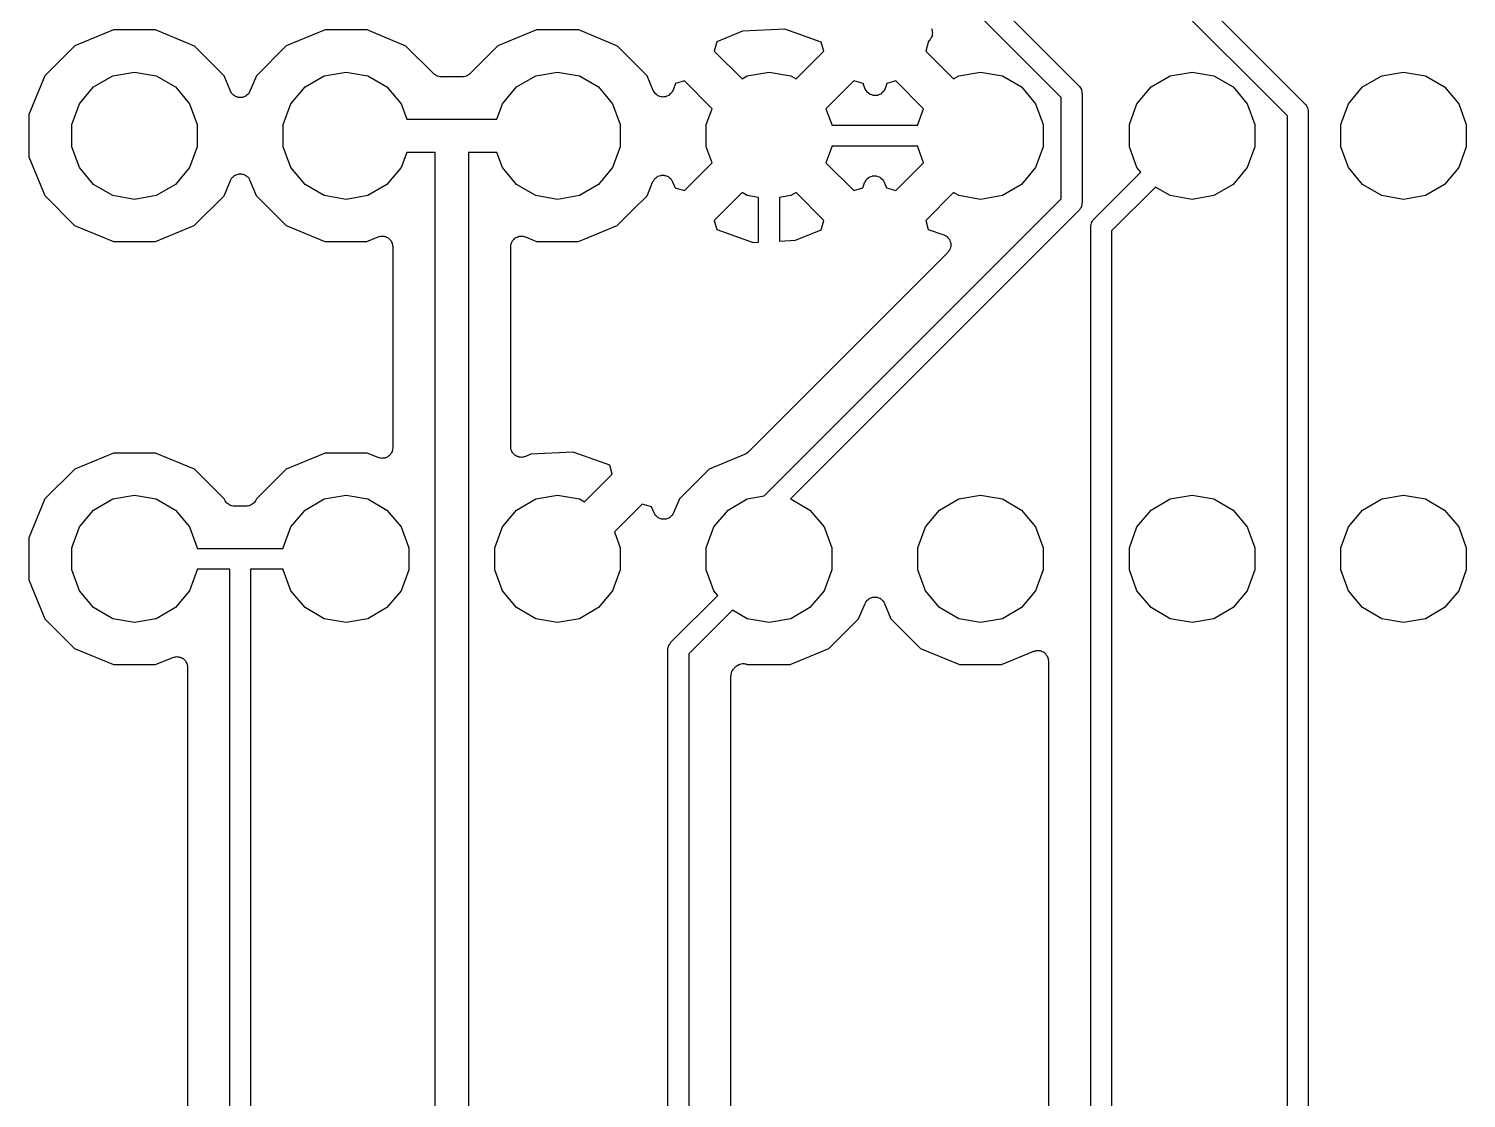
# Model space of a CAD drawing. Extents: x 116.4 to 213.4, y -134.3 to -53.5.
# Drawn here: x 134.98 to 152.24, y -101.47 to -88.63 of the extents above; entities that cross this region are included whole.
import ezdxf

# ---------------------------------------------------------------- set-up
doc = ezdxf.new("R2010")
doc.units = 0
doc.header["$MEASUREMENT"] = 0
doc.layers.add('BLACK', color=7, linetype='CONTINUOUS')

msp = doc.modelspace()

# ---------------------------------------------------------------- linework, layer by layer
at = {"layer": 'Black'}
for p, q in [((141.901, -81.1293), (150.308, -89.5368)), ((150.095, -89.677), (141.761, -81.3427)), ((142.493, -84.218), (147.592, -89.3165)), ((147.379, -89.4567), (142.353, -84.4314)), ((135.998, -88.6458), (135.532, -88.8387)), ((136.504, -88.6462), (135.998, -88.6458)), ((136.97, -88.84), (136.504, -88.6462)), ((138.538, -88.6458), (138.072, -88.8387)), ((139.044, -88.6462), (138.538, -88.6458)), ((139.51, -88.84), (139.044, -88.6462)), ((141.078, -88.6458), (140.612, -88.8387)), ((141.584, -88.6462), (141.078, -88.6458)), ((142.05, -88.84), (141.584, -88.6462)), ((143.551, -88.6604), (143.244, -88.7875)), ((144.059, -88.635), (143.551, -88.6604)), ((144.497, -88.7913), (144.059, -88.635)), ((145.823, -88.7277), (145.819, -88.7409)), ((145.821, -88.6286), (145.825, -88.642)), ((145.829, -88.7152), (145.823, -88.7277)), ((145.825, -88.642), (145.83, -88.6548)), ((145.83, -88.7068), (145.829, -88.7152)), ((145.83, -88.6548), (145.831, -88.6631)), ((145.832, -88.6989), (145.83, -88.7068)), ((145.831, -88.6631), (145.833, -88.6712)), ((145.833, -88.6712), (145.831, -88.685)), ((145.831, -88.685), (145.832, -88.6989)), ((135.532, -88.8387), (135.174, -89.1957)), ((137.327, -89.1975), (136.97, -88.84)), ((138.072, -88.8387), (137.714, -89.1957)), ((139.841, -89.1707), (139.51, -88.84)), ((140.612, -88.8387), (140.279, -89.1709)), ((142.236, -89.0255), (142.05, -88.84)), ((143.244, -88.7875), (143.212, -88.8989)), ((143.212, -88.8989), (143.546, -89.2331)), ((144.194, -89.2331), (144.528, -88.8989)), ((144.528, -88.8989), (144.497, -88.7913)), ((145.786, -88.7795), (145.752, -88.8989)), ((145.752, -88.8989), (146.086, -89.2331)), ((145.792, -88.7759), (145.786, -88.7795)), ((145.8, -88.7649), (145.792, -88.7759)), ((145.81, -88.7551), (145.8, -88.7649)), ((145.814, -88.7476), (145.81, -88.7551)), ((145.819, -88.7409), (145.814, -88.7476)), ((142.407, -89.1975), (142.236, -89.0255)), ((135.174, -89.1957), (134.98, -89.6623)), ((135.758, -89.33), (135.988, -89.1972)), ((135.988, -89.1972), (136.25, -89.1511)), ((136.25, -89.1511), (136.512, -89.1972)), ((136.512, -89.1972), (136.742, -89.33)), ((137.403, -89.38), (137.327, -89.1975)), ((137.714, -89.1957), (137.637, -89.3802)), ((138.298, -89.33), (138.528, -89.1972)), ((138.528, -89.1972), (138.79, -89.1511)), ((138.79, -89.1511), (139.052, -89.1972)), ((139.052, -89.1972), (139.282, -89.33)), ((139.845, -89.174), (139.841, -89.1707)), ((139.849, -89.1783), (139.845, -89.174)), ((139.863, -89.1866), (139.849, -89.1783)), ((139.877, -89.1961), (139.863, -89.1866)), ((139.882, -89.1975), (139.877, -89.1961)), ((139.887, -89.2003), (139.882, -89.1975)), ((139.903, -89.2032), (139.887, -89.2003)), ((139.919, -89.2075), (139.903, -89.2032)), ((139.925, -89.207), (139.919, -89.2075)), ((139.93, -89.208), (139.925, -89.207)), ((140.189, -89.208), (139.93, -89.208)), ((140.195, -89.207), (140.189, -89.208)), ((140.2, -89.2075), (140.195, -89.207)), ((140.216, -89.2032), (140.2, -89.2075)), ((140.233, -89.2003), (140.216, -89.2032)), ((140.237, -89.1976), (140.233, -89.2003)), ((140.243, -89.1961), (140.237, -89.1976)), ((140.256, -89.1866), (140.243, -89.1961)), ((140.271, -89.1783), (140.256, -89.1866)), ((140.274, -89.174), (140.271, -89.1783)), ((140.279, -89.1709), (140.274, -89.174)), ((140.838, -89.33), (141.068, -89.1972)), ((141.068, -89.1972), (141.33, -89.1511)), ((141.33, -89.1511), (141.592, -89.1972)), ((141.592, -89.1972), (141.822, -89.33)), ((142.48, -89.3738), (142.407, -89.1975)), ((143.546, -89.2331), (143.608, -89.1972)), ((143.608, -89.1972), (143.87, -89.1511)), ((143.87, -89.1511), (144.132, -89.1972)), ((144.132, -89.1972), (144.194, -89.2331)), ((146.086, -89.2331), (146.148, -89.1972)), ((146.148, -89.1972), (146.41, -89.1511)), ((146.41, -89.1511), (146.672, -89.1972)), ((146.672, -89.1972), (146.902, -89.33)), ((148.458, -89.33), (148.688, -89.1972)), ((148.688, -89.1972), (148.95, -89.1511)), ((148.95, -89.1511), (149.212, -89.1972)), ((149.212, -89.1972), (149.442, -89.33)), ((150.998, -89.33), (151.228, -89.1972)), ((151.228, -89.1972), (151.49, -89.1511)), ((151.49, -89.1511), (151.752, -89.1972)), ((151.752, -89.1972), (151.982, -89.33)), ((135.588, -89.5335), (135.758, -89.33)), ((136.742, -89.33), (136.912, -89.5335)), ((137.412, -89.394), (137.403, -89.38)), ((137.419, -89.4087), (137.412, -89.394)), ((137.423, -89.4125), (137.419, -89.4087)), ((137.426, -89.4172), (137.423, -89.4125)), ((137.439, -89.4273), (137.426, -89.4172)), ((137.614, -89.4174), (137.6, -89.4275)), ((137.617, -89.4127), (137.614, -89.4174)), ((137.621, -89.4089), (137.617, -89.4127)), ((137.628, -89.3942), (137.621, -89.4089)), ((137.637, -89.3802), (137.628, -89.3942)), ((138.128, -89.5335), (138.298, -89.33)), ((139.282, -89.33), (139.452, -89.5335)), ((140.668, -89.5335), (140.838, -89.33)), ((141.822, -89.33), (141.992, -89.5335)), ((142.491, -89.3905), (142.48, -89.3738)), ((142.501, -89.4076), (142.491, -89.3905)), ((142.503, -89.4091), (142.501, -89.4076)), ((142.504, -89.411), (142.503, -89.4091)), ((142.519, -89.4231), (142.504, -89.411)), ((142.68, -89.4191), (142.666, -89.4325)), ((142.695, -89.4063), (142.68, -89.4191)), ((142.696, -89.4043), (142.695, -89.4063)), ((142.698, -89.4027), (142.696, -89.4043)), ((142.707, -89.3852), (142.698, -89.4027)), ((142.717, -89.368), (142.707, -89.3852)), ((142.745, -89.289), (142.717, -89.368)), ((142.853, -89.2581), (142.745, -89.289)), ((143.186, -89.5916), (142.853, -89.2581)), ((144.887, -89.2581), (144.554, -89.5916)), ((144.999, -89.29), (144.887, -89.2581)), ((145.026, -89.3569), (144.999, -89.29)), ((145.037, -89.3736), (145.026, -89.3569)), ((145.047, -89.3906), (145.037, -89.3736)), ((145.049, -89.3921), (145.047, -89.3906)), ((145.05, -89.3941), (145.049, -89.3921)), ((145.066, -89.4062), (145.05, -89.3941)), ((145.081, -89.4187), (145.066, -89.4062)), ((145.083, -89.4195), (145.081, -89.4187)), ((145.085, -89.421), (145.083, -89.4195)), ((145.104, -89.4269), (145.085, -89.421)), ((145.208, -89.4179), (145.189, -89.4248)), ((145.21, -89.4164), (145.208, -89.4179)), ((145.212, -89.4155), (145.21, -89.4164)), ((145.226, -89.4021), (145.212, -89.4155)), ((145.241, -89.3894), (145.226, -89.4021)), ((145.243, -89.3873), (145.241, -89.3894)), ((145.244, -89.3857), (145.243, -89.3873)), ((145.253, -89.3682), (145.244, -89.3857)), ((145.263, -89.351), (145.253, -89.3682)), ((145.285, -89.289), (145.263, -89.351)), ((145.393, -89.2581), (145.285, -89.289)), ((145.726, -89.5916), (145.393, -89.2581)), ((146.902, -89.33), (147.072, -89.5335)), ((147.592, -89.3165), (147.595, -89.321)), ((147.595, -89.321), (147.599, -89.3246)), ((147.599, -89.3246), (147.608, -89.3387)), ((147.608, -89.3387), (147.617, -89.3521)), ((147.617, -89.3521), (147.618, -89.3574)), ((147.618, -89.3574), (147.621, -89.3621)), ((147.621, -89.3621), (147.624, -89.3782)), ((147.624, -89.3782), (147.628, -89.394)), ((147.628, -89.394), (147.628, -89.3995)), ((147.628, -89.3995), (147.629, -89.4049)), ((147.629, -89.4049), (147.629, -90.7255)), ((148.288, -89.5335), (148.458, -89.33)), ((149.442, -89.33), (149.612, -89.5335)), ((150.828, -89.5335), (150.998, -89.33)), ((151.982, -89.33), (152.152, -89.5335)), ((135.497, -89.7832), (135.588, -89.5335)), ((136.912, -89.5335), (137.003, -89.7832)), ((137.452, -89.4386), (137.439, -89.4273)), ((137.457, -89.4407), (137.452, -89.4386)), ((137.461, -89.4441), (137.457, -89.4407)), ((137.477, -89.4491), (137.461, -89.4441)), ((137.492, -89.4555), (137.477, -89.4491)), ((137.498, -89.4557), (137.492, -89.4555)), ((137.503, -89.4574), (137.498, -89.4557)), ((137.52, -89.4567), (137.503, -89.4574)), ((137.537, -89.4574), (137.52, -89.4567)), ((137.542, -89.4558), (137.537, -89.4574)), ((137.547, -89.4555), (137.542, -89.4558)), ((137.563, -89.4492), (137.547, -89.4555)), ((137.579, -89.4442), (137.563, -89.4492)), ((137.583, -89.4408), (137.579, -89.4442)), ((137.588, -89.4387), (137.583, -89.4408)), ((137.6, -89.4275), (137.588, -89.4387)), ((138.037, -89.7832), (138.128, -89.5335)), ((139.452, -89.5335), (139.519, -89.716)), ((140.601, -89.716), (140.668, -89.5335)), ((141.992, -89.5335), (142.083, -89.7832)), ((142.535, -89.4357), (142.519, -89.4231)), ((142.537, -89.4365), (142.535, -89.4357)), ((142.539, -89.4379), (142.537, -89.4365)), ((142.558, -89.4439), (142.539, -89.4379)), ((142.576, -89.4505), (142.558, -89.4439)), ((142.579, -89.4505), (142.576, -89.4505)), ((142.581, -89.4512), (142.579, -89.4505)), ((142.601, -89.4504), (142.581, -89.4512)), ((142.62, -89.4502), (142.601, -89.4504)), ((142.623, -89.4494), (142.62, -89.4502)), ((142.625, -89.4493), (142.623, -89.4494)), ((142.643, -89.4418), (142.625, -89.4493)), ((142.662, -89.4349), (142.643, -89.4418)), ((142.663, -89.4334), (142.662, -89.4349)), ((142.666, -89.4325), (142.663, -89.4334)), ((143.117, -89.7832), (143.186, -89.5916)), ((144.554, -89.5916), (144.623, -89.7832)), ((145.122, -89.4336), (145.104, -89.4269)), ((145.125, -89.4335), (145.122, -89.4336)), ((145.127, -89.4343), (145.125, -89.4335)), ((145.147, -89.4334), (145.127, -89.4343)), ((145.166, -89.4333), (145.147, -89.4334)), ((145.169, -89.4324), (145.166, -89.4333)), ((145.171, -89.4323), (145.169, -89.4324)), ((145.189, -89.4248), (145.171, -89.4323)), ((145.657, -89.7832), (145.726, -89.5916)), ((147.072, -89.5335), (147.163, -89.7832)), ((147.379, -90.6737), (147.379, -89.4567)), ((148.197, -89.7832), (148.288, -89.5335)), ((149.612, -89.5335), (149.703, -89.7832)), ((150.308, -89.5368), (150.312, -89.5413)), ((150.312, -89.5413), (150.316, -89.5449)), ((150.316, -89.5449), (150.324, -89.559)), ((150.324, -89.559), (150.333, -89.5724)), ((150.333, -89.5724), (150.335, -89.5777)), ((150.335, -89.5777), (150.337, -89.5824)), ((150.337, -89.5824), (150.34, -89.5985)), ((150.737, -89.7832), (150.828, -89.5335)), ((152.152, -89.5335), (152.243, -89.7832)), ((134.98, -89.6623), (134.98, -90.1675)), ((139.519, -89.716), (140.06, -89.716)), ((140.06, -89.716), (140.601, -89.716)), ((150.095, -115.297), (150.095, -89.677)), ((150.34, -89.5985), (150.345, -89.6143)), ((150.345, -89.6143), (150.344, -89.6198)), ((150.344, -89.6198), (150.345, -89.6252)), ((150.345, -89.6252), (150.345, -115.245)), ((135.497, -90.0488), (135.497, -89.7832)), ((137.003, -89.7832), (137.003, -90.0488)), ((138.037, -90.0488), (138.037, -89.7832)), ((142.083, -89.7832), (142.083, -90.0488)), ((143.117, -90.0488), (143.117, -89.7832)), ((144.623, -89.7832), (144.623, -89.791)), ((144.623, -89.791), (145.657, -89.791)), ((145.657, -89.791), (145.657, -89.7832)), ((147.163, -89.7832), (147.163, -90.0488)), ((148.197, -90.0488), (148.197, -89.7832)), ((149.703, -89.7832), (149.703, -90.0488)), ((150.737, -90.0488), (150.737, -89.7832)), ((152.243, -89.7832), (152.243, -90.0488)), ((135.588, -90.2985), (135.497, -90.0488)), ((137.003, -90.0488), (136.912, -90.2985)), ((138.128, -90.2985), (138.037, -90.0488)), ((142.083, -90.0488), (141.992, -90.2985)), ((143.186, -90.2404), (143.117, -90.0488)), ((144.623, -90.0488), (144.554, -90.2404)), ((144.623, -90.041), (144.623, -90.0488)), ((145.657, -90.041), (144.623, -90.041)), ((145.657, -90.0488), (145.657, -90.041)), ((145.726, -90.2404), (145.657, -90.0488)), ((147.163, -90.0488), (147.072, -90.2985)), ((148.288, -90.2985), (148.197, -90.0488)), ((149.703, -90.0488), (149.612, -90.2985)), ((150.828, -90.2985), (150.737, -90.0488)), ((152.243, -90.0488), (152.152, -90.2985)), ((134.98, -90.1675), (135.173, -90.6345)), ((139.519, -90.116), (139.452, -90.2985)), ((139.86, -90.116), (139.519, -90.116)), ((139.86, -111.677), (139.86, -90.116)), ((140.601, -90.116), (140.26, -90.116)), ((140.26, -90.116), (140.26, -111.677)), ((140.668, -90.2985), (140.601, -90.116)), ((142.853, -90.5739), (143.186, -90.2404)), ((144.554, -90.2404), (144.887, -90.5739)), ((145.393, -90.5739), (145.726, -90.2404)), ((135.758, -90.502), (135.588, -90.2985)), ((136.912, -90.2985), (136.742, -90.502)), ((137.326, -90.6363), (137.403, -90.4518)), ((137.403, -90.4518), (137.412, -90.4378)), ((137.412, -90.4378), (137.419, -90.4231)), ((137.419, -90.4231), (137.423, -90.4193)), ((137.423, -90.4193), (137.426, -90.4146)), ((137.426, -90.4146), (137.44, -90.4045)), ((137.44, -90.4045), (137.452, -90.3933)), ((137.452, -90.3933), (137.457, -90.3912)), ((137.457, -90.3912), (137.461, -90.3878)), ((137.461, -90.3878), (137.477, -90.3828)), ((137.477, -90.3828), (137.493, -90.3765)), ((137.493, -90.3765), (137.498, -90.3762)), ((137.498, -90.3762), (137.503, -90.3746)), ((137.503, -90.3746), (137.52, -90.3753)), ((137.52, -90.3753), (137.537, -90.3746)), ((137.537, -90.3746), (137.542, -90.3763)), ((137.542, -90.3763), (137.548, -90.3765)), ((137.548, -90.3765), (137.563, -90.3829)), ((137.563, -90.3829), (137.579, -90.3879)), ((137.579, -90.3879), (137.583, -90.3913)), ((137.583, -90.3913), (137.588, -90.3934)), ((137.588, -90.3934), (137.6, -90.4046)), ((137.6, -90.4046), (137.614, -90.4148)), ((137.614, -90.4148), (137.617, -90.4195)), ((137.617, -90.4195), (137.621, -90.4233)), ((137.621, -90.4233), (137.628, -90.438)), ((137.628, -90.438), (137.637, -90.452)), ((137.637, -90.452), (137.713, -90.6345)), ((138.298, -90.502), (138.128, -90.2985)), ((139.452, -90.2985), (139.282, -90.502)), ((140.838, -90.502), (140.668, -90.2985)), ((141.992, -90.2985), (141.822, -90.502)), ((142.476, -90.4676), (142.485, -90.4536)), ((142.485, -90.4536), (142.493, -90.439)), ((142.493, -90.439), (142.497, -90.4351)), ((142.497, -90.4351), (142.5, -90.4304)), ((142.5, -90.4304), (142.513, -90.4203)), ((142.513, -90.4203), (142.525, -90.4092)), ((142.525, -90.4092), (142.53, -90.407)), ((142.53, -90.407), (142.535, -90.4036)), ((142.535, -90.4036), (142.551, -90.3986)), ((142.551, -90.3986), (142.566, -90.3923)), ((142.566, -90.3923), (142.572, -90.392)), ((142.572, -90.392), (142.577, -90.3903)), ((142.577, -90.3903), (142.593, -90.3911)), ((142.593, -90.3911), (142.61, -90.3904)), ((142.61, -90.3904), (142.615, -90.3921)), ((142.615, -90.3921), (142.621, -90.3923)), ((142.621, -90.3923), (142.636, -90.3987)), ((142.636, -90.3987), (142.652, -90.4036)), ((142.652, -90.4036), (142.657, -90.4071)), ((142.657, -90.4071), (142.662, -90.4092)), ((142.662, -90.4092), (142.674, -90.4204)), ((142.674, -90.4204), (142.687, -90.4305)), ((142.687, -90.4305), (142.69, -90.4352)), ((142.69, -90.4352), (142.694, -90.439)), ((142.694, -90.439), (142.702, -90.4537)), ((142.702, -90.4537), (142.711, -90.4677)), ((145.027, -90.4638), (145.036, -90.4463)), ((145.036, -90.4463), (145.037, -90.4447)), ((145.037, -90.4447), (145.039, -90.4426)), ((145.039, -90.4426), (145.054, -90.4299)), ((145.054, -90.4299), (145.068, -90.4165)), ((145.068, -90.4165), (145.07, -90.4156)), ((145.07, -90.4156), (145.072, -90.4141)), ((145.072, -90.4141), (145.091, -90.4072)), ((145.091, -90.4072), (145.109, -90.3997)), ((145.109, -90.3997), (145.111, -90.3996)), ((145.111, -90.3996), (145.114, -90.3987)), ((145.114, -90.3987), (145.133, -90.3986)), ((145.133, -90.3986), (145.153, -90.3977)), ((145.153, -90.3977), (145.155, -90.3985)), ((145.155, -90.3985), (145.158, -90.3984)), ((145.158, -90.3984), (145.176, -90.4051)), ((145.176, -90.4051), (145.195, -90.411)), ((145.195, -90.411), (145.197, -90.4125)), ((145.197, -90.4125), (145.199, -90.4133)), ((145.199, -90.4133), (145.214, -90.4259)), ((145.214, -90.4259), (145.23, -90.4379)), ((145.23, -90.4379), (145.231, -90.4399)), ((145.231, -90.4399), (145.233, -90.4414)), ((145.233, -90.4414), (145.243, -90.4584)), ((147.072, -90.2985), (146.902, -90.502)), ((147.771, -90.9187), (148.335, -90.3546)), ((148.335, -90.3546), (148.288, -90.2985)), ((149.612, -90.2985), (149.442, -90.502)), ((150.998, -90.502), (150.828, -90.2985)), ((152.152, -90.2985), (151.982, -90.502)), ((135.988, -90.6348), (135.758, -90.502)), ((136.742, -90.502), (136.512, -90.6348)), ((138.528, -90.6348), (138.298, -90.502)), ((139.282, -90.502), (139.052, -90.6348)), ((141.068, -90.6348), (140.838, -90.502)), ((141.822, -90.502), (141.592, -90.6348)), ((142.406, -90.6363), (142.476, -90.4676)), ((142.711, -90.4677), (142.741, -90.542)), ((142.741, -90.542), (142.853, -90.5739)), ((143.546, -90.5989), (143.212, -90.9331)), ((143.608, -90.6348), (143.546, -90.5989)), ((144.194, -90.5989), (144.132, -90.6348)), ((144.528, -90.9331), (144.194, -90.5989)), ((144.887, -90.5739), (144.995, -90.543)), ((144.995, -90.543), (145.017, -90.481)), ((145.017, -90.481), (145.027, -90.4638)), ((145.243, -90.4584), (145.254, -90.4751)), ((145.254, -90.4751), (145.281, -90.542)), ((145.281, -90.542), (145.393, -90.5739)), ((146.086, -90.5989), (145.752, -90.9331)), ((146.148, -90.6348), (146.086, -90.5989)), ((146.902, -90.502), (146.672, -90.6348)), ((148.511, -90.5322), (147.984, -91.0589)), ((148.688, -90.6348), (148.511, -90.5322)), ((149.442, -90.502), (149.212, -90.6348)), ((151.228, -90.6348), (150.998, -90.502)), ((151.982, -90.502), (151.752, -90.6348)), ((135.173, -90.6345), (135.53, -90.992)), ((136.25, -90.6809), (135.988, -90.6348)), ((136.512, -90.6348), (136.25, -90.6809)), ((136.968, -90.9933), (137.326, -90.6363)), ((137.713, -90.6345), (138.07, -90.992)), ((138.79, -90.6809), (138.528, -90.6348)), ((139.052, -90.6348), (138.79, -90.6809)), ((141.33, -90.6809), (141.068, -90.6348)), ((141.592, -90.6348), (141.33, -90.6809)), ((142.236, -90.8063), (142.406, -90.6363)), ((143.745, -90.6589), (143.608, -90.6348)), ((143.745, -91.1938), (143.745, -90.6589)), ((143.811, -94.2415), (147.379, -90.6737)), ((144.132, -90.6348), (143.995, -90.6589)), ((143.995, -90.6589), (143.995, -91.1813)), ((146.41, -90.6809), (146.148, -90.6348)), ((146.672, -90.6348), (146.41, -90.6809)), ((147.608, -90.7917), (147.599, -90.8058)), ((147.617, -90.7783), (147.608, -90.7917)), ((147.618, -90.773), (147.617, -90.7783)), ((147.621, -90.7683), (147.618, -90.773)), ((147.624, -90.7522), (147.621, -90.7683)), ((147.628, -90.7364), (147.624, -90.7522)), ((147.629, -90.7255), (147.628, -90.7309)), ((147.628, -90.7309), (147.628, -90.7364)), ((148.95, -90.6809), (148.688, -90.6348)), ((149.212, -90.6348), (148.95, -90.6809)), ((151.49, -90.6809), (151.228, -90.6348)), ((151.752, -90.6348), (151.49, -90.6809)), ((142.048, -90.9933), (142.236, -90.8063)), ((143.212, -90.9331), (143.243, -91.0407)), ((147.592, -90.8139), (144.129, -94.2768)), ((144.496, -91.0445), (144.528, -90.9331)), ((145.752, -90.9331), (145.783, -91.0407)), ((147.595, -90.8094), (147.592, -90.8139)), ((147.599, -90.8058), (147.595, -90.8094)), ((147.739, -90.9804), (147.741, -90.9643)), ((147.741, -90.9643), (147.744, -90.9596)), ((147.744, -90.9596), (147.746, -90.9543)), ((147.746, -90.9543), (147.755, -90.9409)), ((147.755, -90.9409), (147.763, -90.9268)), ((147.763, -90.9268), (147.767, -90.9232)), ((147.767, -90.9232), (147.771, -90.9187)), ((135.53, -90.992), (135.996, -91.1858)), ((136.502, -91.1862), (136.968, -90.9933)), ((138.07, -90.992), (138.536, -91.1858)), ((139.042, -91.1862), (139.177, -91.1304)), ((139.177, -91.1304), (139.19, -91.1275)), ((139.19, -91.1275), (139.203, -91.1227)), ((139.203, -91.1227), (139.211, -91.1227)), ((139.211, -91.1227), (139.22, -91.1209)), ((139.22, -91.1209), (139.233, -91.1227)), ((139.233, -91.1227), (139.247, -91.1227)), ((139.247, -91.1227), (139.255, -91.1256)), ((139.255, -91.1256), (139.263, -91.1267)), ((139.263, -91.1267), (139.276, -91.1331)), ((139.276, -91.1331), (139.288, -91.1378)), ((139.288, -91.1378), (139.295, -91.1432)), ((139.295, -91.1432), (139.302, -91.1471)), ((139.302, -91.1471), (139.312, -91.1573)), ((140.808, -91.1574), (140.818, -91.1472)), ((140.818, -91.1472), (140.825, -91.1434)), ((140.825, -91.1434), (140.832, -91.138)), ((140.832, -91.138), (140.845, -91.1333)), ((140.845, -91.1333), (140.857, -91.1269)), ((140.857, -91.1269), (140.865, -91.1258)), ((140.865, -91.1258), (140.873, -91.123)), ((140.873, -91.123), (140.887, -91.123)), ((140.887, -91.123), (140.901, -91.1211)), ((140.901, -91.1211), (140.909, -91.123)), ((140.909, -91.123), (140.917, -91.123)), ((140.917, -91.123), (140.93, -91.1277)), ((140.93, -91.1277), (140.944, -91.1307)), ((140.944, -91.1307), (141.076, -91.1858)), ((141.582, -91.1862), (142.048, -90.9933)), ((143.243, -91.0407), (143.681, -91.197)), ((144.189, -91.1716), (144.496, -91.0445)), ((145.783, -91.0407), (145.97, -91.1074)), ((145.97, -91.1074), (145.985, -91.1158)), ((145.985, -91.1158), (146, -91.123)), ((146, -91.123), (146.004, -91.1267)), ((146.004, -91.1267), (146.008, -91.1292)), ((146.008, -91.1292), (146.019, -91.1422)), ((146.019, -91.1422), (146.031, -91.1542)), ((147.734, -90.9962), (147.739, -90.9804)), ((147.735, -91.0017), (147.734, -90.9962)), ((147.734, -91.0071), (147.735, -91.0017)), ((147.734, -111.939), (147.734, -91.0071)), ((147.984, -91.0589), (147.984, -111.887)), ((135.996, -91.1858), (136.502, -91.1862)), ((138.536, -91.1858), (139.042, -91.1862)), ((139.312, -91.1573), (139.322, -91.1662)), ((139.322, -91.1662), (139.326, -91.1735)), ((139.326, -91.1735), (139.332, -91.1797)), ((139.332, -91.1797), (139.337, -91.1924)), ((139.337, -91.1924), (139.344, -91.2044)), ((139.344, -91.2044), (139.346, -91.2127)), ((139.346, -91.2127), (139.349, -91.2204)), ((139.349, -91.2204), (139.35, -91.2342)), ((139.35, -91.2342), (139.352, -91.2478)), ((139.352, -91.2478), (139.352, -93.664)), ((140.768, -91.248), (140.77, -91.2343)), ((140.768, -93.6509), (140.768, -91.248)), ((140.77, -91.2343), (140.771, -91.2204)), ((140.771, -91.2204), (140.774, -91.2128)), ((140.774, -91.2128), (140.776, -91.2046)), ((140.776, -91.2046), (140.783, -91.1925)), ((140.783, -91.1925), (140.788, -91.1797)), ((140.788, -91.1797), (140.794, -91.1736)), ((140.794, -91.1736), (140.798, -91.1664)), ((140.798, -91.1664), (140.808, -91.1574)), ((141.076, -91.1858), (141.582, -91.1862)), ((146.017, -91.3168), (143.619, -93.7152)), ((143.681, -91.197), (143.745, -91.1938)), ((143.995, -91.1813), (144.189, -91.1716)), ((146.027, -91.3029), (146.017, -91.3168)), ((146.038, -91.2898), (146.027, -91.3029)), ((146.031, -91.1542), (146.033, -91.1589)), ((146.033, -91.1589), (146.037, -91.1628)), ((146.037, -91.1628), (146.043, -91.1787)), ((146.039, -91.2849), (146.038, -91.2898)), ((146.042, -91.2807), (146.039, -91.2849)), ((146.047, -91.2643), (146.042, -91.2807)), ((146.043, -91.1787), (146.05, -91.1942)), ((146.052, -91.2483), (146.047, -91.2643)), ((146.05, -91.1942), (146.05, -91.1993)), ((146.05, -91.1993), (146.052, -91.2042)), ((146.052, -91.2042), (146.052, -91.2212)), ((146.052, -91.2212), (146.054, -91.2381)), ((146.054, -91.2381), (146.052, -91.2431)), ((146.052, -91.2431), (146.052, -91.2483)), ((135.998, -93.7258), (135.532, -93.9187)), ((136.504, -93.7262), (135.998, -93.7258)), ((136.97, -93.92), (136.504, -93.7262)), ((138.538, -93.7258), (138.072, -93.9187)), ((139.044, -93.7262), (138.538, -93.7258)), ((139.176, -93.7813), (139.044, -93.7262)), ((139.332, -93.7323), (139.326, -93.7384)), ((139.337, -93.7195), (139.332, -93.7323)), ((139.344, -93.7074), (139.337, -93.7195)), ((139.346, -93.6992), (139.344, -93.7074)), ((139.349, -93.6916), (139.346, -93.6992)), ((139.35, -93.6777), (139.349, -93.6916)), ((139.352, -93.664), (139.35, -93.6777)), ((140.77, -93.6646), (140.768, -93.6509)), ((140.771, -93.6784), (140.77, -93.6646)), ((140.774, -93.6861), (140.771, -93.6784)), ((140.776, -93.6944), (140.774, -93.6861)), ((140.783, -93.7064), (140.776, -93.6944)), ((140.788, -93.7192), (140.783, -93.7064)), ((140.794, -93.7253), (140.788, -93.7192)), ((140.798, -93.7326), (140.794, -93.7253)), ((140.808, -93.7415), (140.798, -93.7326)), ((141.519, -93.715), (141.011, -93.7404)), ((141.957, -93.8713), (141.519, -93.715)), ((143.598, -93.7294), (143.583, -93.7405)), ((143.615, -93.7191), (143.598, -93.7294)), ((143.616, -93.7168), (143.615, -93.7191)), ((143.619, -93.7152), (143.616, -93.7168)), ((139.19, -93.7843), (139.176, -93.7813)), ((139.203, -93.789), (139.19, -93.7843)), ((139.211, -93.789), (139.203, -93.789)), ((139.219, -93.7909), (139.211, -93.789)), ((139.233, -93.789), (139.219, -93.7909)), ((139.247, -93.789), (139.233, -93.789)), ((139.255, -93.7862), (139.247, -93.789)), ((139.263, -93.7851), (139.255, -93.7862)), ((139.275, -93.7787), (139.263, -93.7851)), ((139.288, -93.774), (139.275, -93.7787)), ((139.295, -93.7686), (139.288, -93.774)), ((139.302, -93.7648), (139.295, -93.7686)), ((139.312, -93.7546), (139.302, -93.7648)), ((139.322, -93.7456), (139.312, -93.7546)), ((139.326, -93.7384), (139.322, -93.7456)), ((140.818, -93.7517), (140.808, -93.7415)), ((140.825, -93.7556), (140.818, -93.7517)), ((140.832, -93.7609), (140.825, -93.7556)), ((140.845, -93.7657), (140.832, -93.7609)), ((140.857, -93.7721), (140.845, -93.7657)), ((140.865, -93.7731), (140.857, -93.7721)), ((140.873, -93.776), (140.865, -93.7731)), ((140.887, -93.776), (140.873, -93.776)), ((140.901, -93.7778), (140.887, -93.776)), ((140.909, -93.776), (140.901, -93.7778)), ((140.917, -93.776), (140.909, -93.776)), ((140.93, -93.7713), (140.917, -93.776)), ((140.944, -93.7683), (140.93, -93.7713)), ((141.011, -93.7404), (140.944, -93.7683)), ((141.988, -93.9789), (141.957, -93.8713)), ((143.577, -93.7427), (143.152, -93.9187)), ((143.58, -93.7412), (143.577, -93.7427)), ((143.583, -93.7405), (143.58, -93.7412)), ((135.532, -93.9187), (135.174, -94.2757)), ((137.327, -94.2775), (136.97, -93.92)), ((138.072, -93.9187), (137.714, -94.2757)), ((141.654, -94.3131), (141.988, -93.9789)), ((143.152, -93.9187), (142.794, -94.2757)), ((135.988, -94.2772), (136.25, -94.2311)), ((136.25, -94.2311), (136.512, -94.2772)), ((138.528, -94.2772), (138.79, -94.2311)), ((138.79, -94.2311), (139.052, -94.2772)), ((141.068, -94.2772), (141.33, -94.2311)), ((141.33, -94.2311), (141.592, -94.2772)), ((143.608, -94.2772), (143.811, -94.2415)), ((146.148, -94.2772), (146.41, -94.2311)), ((146.41, -94.2311), (146.672, -94.2772)), ((148.688, -94.2772), (148.95, -94.2311)), ((148.95, -94.2311), (149.212, -94.2772)), ((151.228, -94.2772), (151.49, -94.2311)), ((151.49, -94.2311), (151.752, -94.2772)), ((135.174, -94.2757), (134.98, -94.7423)), ((135.588, -94.6135), (135.758, -94.41)), ((135.758, -94.41), (135.988, -94.2772)), ((136.512, -94.2772), (136.742, -94.41)), ((136.742, -94.41), (136.912, -94.6135)), ((137.33, -94.2845), (137.327, -94.2775)), ((137.335, -94.2916), (137.33, -94.2845)), ((137.338, -94.2995), (137.335, -94.2916)), ((137.346, -94.3101), (137.338, -94.2995)), ((137.354, -94.3217), (137.346, -94.3101)), ((137.36, -94.3268), (137.354, -94.3217)), ((137.366, -94.3333), (137.36, -94.3268)), ((137.378, -94.3402), (137.366, -94.3333)), ((137.389, -94.3486), (137.378, -94.3402)), ((137.397, -94.3511), (137.389, -94.3486)), ((137.404, -94.3553), (137.397, -94.3511)), ((137.418, -94.3577), (137.404, -94.3553)), ((137.431, -94.3619), (137.418, -94.3577)), ((137.439, -94.3615), (137.431, -94.3619)), ((137.448, -94.363), (137.439, -94.3615)), ((137.593, -94.363), (137.448, -94.363)), ((137.601, -94.3616), (137.593, -94.363)), ((137.609, -94.3619), (137.601, -94.3616)), ((137.623, -94.3578), (137.609, -94.3619)), ((137.636, -94.3553), (137.623, -94.3578)), ((137.644, -94.3512), (137.636, -94.3553)), ((137.651, -94.3487), (137.644, -94.3512)), ((137.663, -94.3402), (137.651, -94.3487)), ((137.675, -94.3333), (137.663, -94.3402)), ((137.68, -94.3269), (137.675, -94.3333)), ((137.686, -94.3219), (137.68, -94.3269)), ((137.694, -94.3102), (137.686, -94.3219)), ((137.703, -94.2995), (137.694, -94.3102)), ((137.706, -94.2917), (137.703, -94.2995)), ((137.71, -94.2847), (137.706, -94.2917)), ((137.714, -94.2757), (137.71, -94.2847)), ((138.128, -94.6135), (138.298, -94.41)), ((138.298, -94.41), (138.528, -94.2772)), ((139.052, -94.2772), (139.282, -94.41)), ((139.282, -94.41), (139.452, -94.6135)), ((140.668, -94.6135), (140.838, -94.41)), ((140.838, -94.41), (141.068, -94.2772)), ((141.592, -94.2772), (141.654, -94.3131)), ((142.347, -94.3381), (142.014, -94.6716)), ((142.459, -94.37), (142.347, -94.3381)), ((142.489, -94.4443), (142.459, -94.37)), ((142.794, -94.2757), (142.724, -94.4444)), ((143.208, -94.6135), (143.378, -94.41)), ((143.378, -94.41), (143.608, -94.2772)), ((144.129, -94.2768), (144.132, -94.2772)), ((144.132, -94.2772), (144.362, -94.41)), ((144.362, -94.41), (144.532, -94.6135)), ((145.748, -94.6135), (145.918, -94.41)), ((145.918, -94.41), (146.148, -94.2772)), ((146.672, -94.2772), (146.902, -94.41)), ((146.902, -94.41), (147.072, -94.6135)), ((148.288, -94.6135), (148.458, -94.41)), ((148.458, -94.41), (148.688, -94.2772)), ((149.212, -94.2772), (149.442, -94.41)), ((149.442, -94.41), (149.612, -94.6135)), ((150.828, -94.6135), (150.998, -94.41)), ((150.998, -94.41), (151.228, -94.2772)), ((151.752, -94.2772), (151.982, -94.41)), ((151.982, -94.41), (152.152, -94.6135)), ((142.498, -94.4583), (142.489, -94.4443)), ((142.506, -94.473), (142.498, -94.4583)), ((142.51, -94.4768), (142.506, -94.473)), ((142.513, -94.4815), (142.51, -94.4768)), ((142.526, -94.4916), (142.513, -94.4815)), ((142.538, -94.5028), (142.526, -94.4916)), ((142.543, -94.5049), (142.538, -94.5028)), ((142.548, -94.5084), (142.543, -94.5049)), ((142.564, -94.5134), (142.548, -94.5084)), ((142.579, -94.5197), (142.564, -94.5134)), ((142.585, -94.5199), (142.579, -94.5197)), ((142.59, -94.5216), (142.585, -94.5199)), ((142.607, -94.5209), (142.59, -94.5216)), ((142.623, -94.5217), (142.607, -94.5209)), ((142.628, -94.52), (142.623, -94.5217)), ((142.634, -94.5197), (142.628, -94.52)), ((142.649, -94.5134), (142.634, -94.5197)), ((142.665, -94.5084), (142.649, -94.5134)), ((142.67, -94.505), (142.665, -94.5084)), ((142.675, -94.5028), (142.67, -94.505)), ((142.687, -94.4917), (142.675, -94.5028)), ((142.7, -94.4816), (142.687, -94.4917)), ((142.703, -94.4769), (142.7, -94.4816)), ((142.707, -94.473), (142.703, -94.4769)), ((142.715, -94.4584), (142.707, -94.473)), ((142.724, -94.4444), (142.715, -94.4584)), ((134.98, -94.7423), (134.98, -95.2475)), ((135.497, -94.8632), (135.588, -94.6135)), ((136.912, -94.6135), (137.003, -94.8632)), ((138.037, -94.8632), (138.128, -94.6135)), ((139.452, -94.6135), (139.543, -94.8632)), ((140.577, -94.8632), (140.668, -94.6135)), ((142.014, -94.6716), (142.083, -94.8632)), ((143.117, -94.8632), (143.208, -94.6135)), ((144.532, -94.6135), (144.623, -94.8632)), ((145.657, -94.8632), (145.748, -94.6135)), ((147.072, -94.6135), (147.163, -94.8632)), ((148.197, -94.8632), (148.288, -94.6135)), ((149.612, -94.6135), (149.703, -94.8632)), ((150.737, -94.8632), (150.828, -94.6135)), ((152.152, -94.6135), (152.243, -94.8632)), ((135.497, -95.1288), (135.497, -94.8632)), ((137.003, -94.8632), (137.003, -94.871)), ((137.003, -94.871), (137.52, -94.871)), ((137.52, -94.871), (138.037, -94.871)), ((138.037, -94.871), (138.037, -94.8632)), ((139.543, -94.8632), (139.543, -95.1288)), ((140.577, -95.1288), (140.577, -94.8632)), ((142.083, -94.8632), (142.083, -95.1288)), ((143.117, -95.1288), (143.117, -94.8632)), ((144.623, -94.8632), (144.623, -95.1288)), ((145.657, -95.1288), (145.657, -94.8632)), ((147.163, -94.8632), (147.163, -95.1288)), ((148.197, -95.1288), (148.197, -94.8632)), ((149.703, -94.8632), (149.703, -95.1288)), ((150.737, -95.1288), (150.737, -94.8632)), ((152.243, -94.8632), (152.243, -95.1288)), ((134.98, -95.2475), (135.173, -95.7145)), ((135.588, -95.3785), (135.497, -95.1288)), ((137.003, -95.1288), (136.912, -95.3785)), ((137.395, -95.121), (137.003, -95.121)), ((137.003, -95.121), (137.003, -95.1288)), ((137.395, -116.788), (137.395, -95.121)), ((138.037, -95.121), (137.645, -95.121)), ((137.645, -95.121), (137.645, -116.788)), ((138.037, -95.1288), (138.037, -95.121)), ((138.128, -95.3785), (138.037, -95.1288)), ((139.543, -95.1288), (139.452, -95.3785)), ((140.668, -95.3785), (140.577, -95.1288)), ((142.083, -95.1288), (141.992, -95.3785)), ((143.208, -95.3785), (143.117, -95.1288)), ((144.623, -95.1288), (144.532, -95.3785)), ((145.748, -95.3785), (145.657, -95.1288)), ((147.163, -95.1288), (147.072, -95.3785)), ((148.288, -95.3785), (148.197, -95.1288)), ((149.703, -95.1288), (149.612, -95.3785)), ((150.828, -95.3785), (150.737, -95.1288)), ((152.243, -95.1288), (152.152, -95.3785)), ((135.758, -95.582), (135.588, -95.3785)), ((136.912, -95.3785), (136.742, -95.582)), ((138.298, -95.582), (138.128, -95.3785)), ((139.452, -95.3785), (139.282, -95.582)), ((140.838, -95.582), (140.668, -95.3785)), ((141.992, -95.3785), (141.822, -95.582)), ((142.692, -95.9971), (143.255, -95.4346)), ((143.255, -95.4346), (143.208, -95.3785)), ((144.532, -95.3785), (144.362, -95.582)), ((145.081, -95.4678), (145.097, -95.4628)), ((145.097, -95.4628), (145.113, -95.4565)), ((145.113, -95.4565), (145.118, -95.4562)), ((145.118, -95.4562), (145.123, -95.4546)), ((145.123, -95.4546), (145.14, -95.4553)), ((145.14, -95.4553), (145.157, -95.4546)), ((145.157, -95.4546), (145.162, -95.4563)), ((145.162, -95.4563), (145.168, -95.4565)), ((145.168, -95.4565), (145.183, -95.4629)), ((145.183, -95.4629), (145.199, -95.4679)), ((145.918, -95.582), (145.748, -95.3785)), ((147.072, -95.3785), (146.902, -95.582)), ((148.458, -95.582), (148.288, -95.3785)), ((149.612, -95.3785), (149.442, -95.582)), ((150.998, -95.582), (150.828, -95.3785)), ((152.152, -95.3785), (151.982, -95.582)), ((135.988, -95.7148), (135.758, -95.582)), ((136.742, -95.582), (136.512, -95.7148)), ((138.528, -95.7148), (138.298, -95.582)), ((139.282, -95.582), (139.052, -95.7148)), ((141.068, -95.7148), (140.838, -95.582)), ((141.822, -95.582), (141.592, -95.7148)), ((143.431, -95.6122), (142.905, -96.1373)), ((143.608, -95.7148), (143.431, -95.6122)), ((144.362, -95.582), (144.132, -95.7148)), ((144.946, -95.7163), (145.023, -95.5318)), ((145.023, -95.5318), (145.032, -95.5178)), ((145.032, -95.5178), (145.039, -95.5031)), ((145.039, -95.5031), (145.043, -95.4993)), ((145.043, -95.4993), (145.046, -95.4946)), ((145.046, -95.4946), (145.06, -95.4845)), ((145.06, -95.4845), (145.072, -95.4733)), ((145.072, -95.4733), (145.077, -95.4712)), ((145.077, -95.4712), (145.081, -95.4678)), ((145.199, -95.4679), (145.203, -95.4713)), ((145.203, -95.4713), (145.208, -95.4734)), ((145.208, -95.4734), (145.22, -95.4847)), ((145.22, -95.4847), (145.234, -95.4948)), ((145.234, -95.4948), (145.237, -95.4995)), ((145.237, -95.4995), (145.241, -95.5033)), ((145.241, -95.5033), (145.248, -95.518)), ((145.248, -95.518), (145.257, -95.532)), ((145.257, -95.532), (145.333, -95.7145)), ((146.148, -95.7148), (145.918, -95.582)), ((146.902, -95.582), (146.672, -95.7148)), ((148.688, -95.7148), (148.458, -95.582)), ((149.442, -95.582), (149.212, -95.7148)), ((151.228, -95.7148), (150.998, -95.582)), ((151.982, -95.582), (151.752, -95.7148)), ((135.173, -95.7145), (135.53, -96.072)), ((136.25, -95.7609), (135.988, -95.7148)), ((136.512, -95.7148), (136.25, -95.7609)), ((138.79, -95.7609), (138.528, -95.7148)), ((139.052, -95.7148), (138.79, -95.7609)), ((141.33, -95.7609), (141.068, -95.7148)), ((141.592, -95.7148), (141.33, -95.7609)), ((143.87, -95.7609), (143.608, -95.7148)), ((144.132, -95.7148), (143.87, -95.7609)), ((144.588, -96.0733), (144.946, -95.7163)), ((145.333, -95.7145), (145.69, -96.072)), ((146.41, -95.7609), (146.148, -95.7148)), ((146.672, -95.7148), (146.41, -95.7609)), ((148.95, -95.7609), (148.688, -95.7148)), ((149.212, -95.7148), (148.95, -95.7609)), ((151.49, -95.7609), (151.228, -95.7148)), ((151.752, -95.7148), (151.49, -95.7609)), ((135.53, -96.072), (135.996, -96.2658)), ((142.655, -96.0855), (142.656, -96.0801)), ((142.655, -117.02), (142.655, -96.0855)), ((142.656, -96.0746), (142.66, -96.0588)), ((142.656, -96.0801), (142.656, -96.0746)), ((142.66, -96.0588), (142.663, -96.0427)), ((142.663, -96.0427), (142.666, -96.038)), ((142.666, -96.038), (142.667, -96.0327)), ((142.667, -96.0327), (142.677, -96.0193)), ((142.677, -96.0193), (142.685, -96.0052)), ((142.685, -96.0052), (142.689, -96.0016)), ((142.689, -96.0016), (142.692, -95.9971)), ((142.905, -96.1373), (142.905, -116.969)), ((144.122, -96.2662), (144.588, -96.0733)), ((145.69, -96.072), (146.156, -96.2658)), ((146.662, -96.2662), (147.05, -96.1055)), ((147.05, -96.1055), (147.064, -96.1026)), ((147.064, -96.1026), (147.077, -96.0978)), ((147.077, -96.0978), (147.085, -96.0978)), ((147.085, -96.0978), (147.093, -96.096)), ((147.093, -96.096), (147.107, -96.0978)), ((147.107, -96.0978), (147.121, -96.0978)), ((147.121, -96.0978), (147.129, -96.1007)), ((147.129, -96.1007), (147.137, -96.1018)), ((147.137, -96.1018), (147.149, -96.1082)), ((147.149, -96.1082), (147.162, -96.1129)), ((147.162, -96.1129), (147.169, -96.1183)), ((147.169, -96.1183), (147.176, -96.1222)), ((147.176, -96.1222), (147.186, -96.1324)), ((147.186, -96.1324), (147.196, -96.1413)), ((147.196, -96.1413), (147.2, -96.1486)), ((147.2, -96.1486), (147.206, -96.1548)), ((147.206, -96.1548), (147.211, -96.1675)), ((135.996, -96.2658), (136.502, -96.2662)), ((136.502, -96.2662), (136.712, -96.1795)), ((136.712, -96.1795), (136.725, -96.1765)), ((136.725, -96.1765), (136.738, -96.1718)), ((136.738, -96.1718), (136.746, -96.1718)), ((136.746, -96.1718), (136.755, -96.1699)), ((136.755, -96.1699), (136.768, -96.1718)), ((136.768, -96.1718), (136.782, -96.1718)), ((136.782, -96.1718), (136.79, -96.1746)), ((136.79, -96.1746), (136.798, -96.1757)), ((136.798, -96.1757), (136.811, -96.1821)), ((136.811, -96.1821), (136.823, -96.1868)), ((136.823, -96.1868), (136.83, -96.1923)), ((136.83, -96.1923), (136.837, -96.1961)), ((136.837, -96.1961), (136.847, -96.2063)), ((136.847, -96.2063), (136.857, -96.2152)), ((136.857, -96.2152), (136.861, -96.2225)), ((136.861, -96.2225), (136.867, -96.2287)), ((136.867, -96.2287), (136.872, -96.2414)), ((136.872, -96.2414), (136.879, -96.2534)), ((136.879, -96.2534), (136.881, -96.2617)), ((136.881, -96.2617), (136.884, -96.2694)), ((136.884, -96.2694), (136.885, -96.2832)), ((136.885, -96.2832), (136.887, -96.2968)), ((136.887, -96.2968), (136.887, -111.729)), ((143.435, -96.333), (143.443, -96.3187)), ((143.443, -96.3187), (143.447, -96.3151)), ((143.447, -96.3151), (143.451, -96.3105)), ((143.451, -96.3105), (143.471, -96.2904)), ((143.471, -96.2904), (143.478, -96.2856)), ((143.478, -96.2856), (143.483, -96.2794)), ((143.483, -96.2794), (143.496, -96.273)), ((143.496, -96.273), (143.507, -96.2651)), ((143.507, -96.2651), (143.515, -96.2629)), ((143.515, -96.2629), (143.523, -96.259)), ((143.523, -96.259), (143.536, -96.2572)), ((143.536, -96.2572), (143.55, -96.2537)), ((143.55, -96.2537), (143.558, -96.2544)), ((143.558, -96.2544), (143.566, -96.2533)), ((143.566, -96.2533), (143.58, -96.2563)), ((143.58, -96.2563), (143.593, -96.2575)), ((143.593, -96.2575), (143.601, -96.2611)), ((143.601, -96.2611), (143.609, -96.2629)), ((143.609, -96.2629), (143.616, -96.2658)), ((143.616, -96.2658), (144.122, -96.2662)), ((146.156, -96.2658), (146.662, -96.2662)), ((147.211, -96.1675), (147.218, -96.1795)), ((147.218, -96.1795), (147.22, -96.1878)), ((147.22, -96.1878), (147.223, -96.1955)), ((147.223, -96.1955), (147.224, -96.2093)), ((147.224, -96.2093), (147.226, -96.2229)), ((147.226, -96.2229), (147.226, -111.793)), ((143.413, -96.4003), (143.414, -96.3948)), ((143.413, -111.648), (143.413, -96.4003)), ((143.414, -96.3892), (143.418, -96.3732)), ((143.414, -96.3948), (143.414, -96.3892)), ((143.418, -96.3732), (143.421, -96.3569)), ((143.421, -96.3569), (143.424, -96.352)), ((143.424, -96.352), (143.425, -96.3466)), ((143.425, -96.3466), (143.435, -96.333))]:
    msp.add_line(p, q, dxfattribs=at)

doc.saveas('drawing.dxf')
